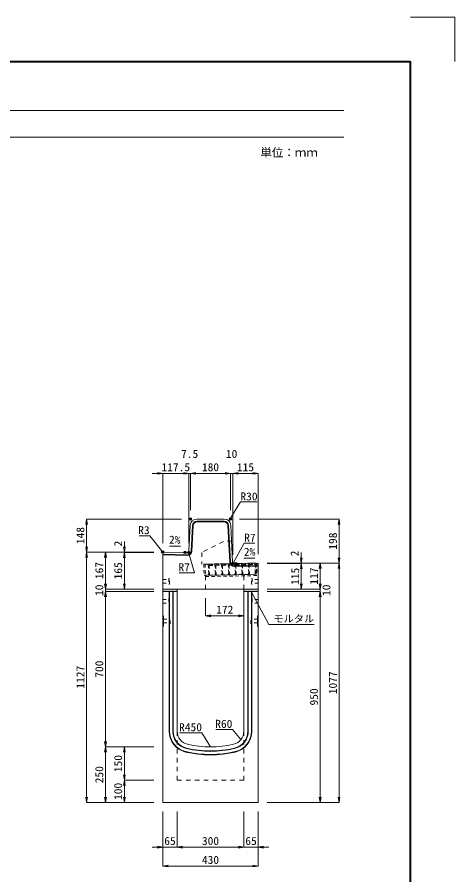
# Model space of a CAD drawing. Units: millimetres at full size. Extents: x -22536 to 51867, y -19720 to 38340.
# Drawn here: x -14839 to -12869, y 26341 to 30200 of the extents above; entities that cross this region are included whole.
import ezdxf
from ezdxf.enums import TextEntityAlignment as Align

# ---------------------------------------------------------------- set-up
doc = ezdxf.new("R2010")
doc.units = ezdxf.units.MM
doc.header["$LTSCALE"] = 20
doc.header["$PDMODE"] = 32
doc.header["$PDSIZE"] = 10
doc.linetypes.add('USER1', pattern=[2, 1, -1])
doc.linetypes.add('USER2', pattern=[1.35, 0.75, -0.6])
for name, color, linetype, lineweight in [('Defpoints_3', 1, 'Continuous', 13), ('インサート', 3, 'USER2', 9), ('グレーチング', 7, 'USER2', 5), ('モルタル', 7, 'Continuous', 9), ('受枠', 3, 'USER2', 9), ('図枠', 7, 'Continuous', 5), ('寸法線', 7, 'Continuous', 13), ('引出線', 4, 'Continuous', 13), ('本体', 2, 'Continuous', 13), ('目地', 132, 'Continuous', 5)]:
    doc.layers.add(name, color=color, linetype=linetype, lineweight=lineweight)
doc.layers.add('作業エリア', color=11, linetype='Continuous')
doc.styles.add('ＭＳ ゴシック', font='')
doc.styles.add('ＭＳ 明朝', font='')
doc.styles.get('ＭＳ ゴシック').set_extended_font_data('MS Gothic')
doc.styles.get('ＭＳ 明朝').set_extended_font_data('MS Mincho')

# ---------------------------------------------------------------- blocks, each defined once
blk = doc.blocks.new('open_arrow')
at = {"color": 0, "linetype": 'Continuous', "lineweight": -2}
blk.add_lwpolyline([(7.5, 1.25), (0, 0), (7.5, -1.25)], dxfattribs=at)

msp = doc.modelspace()

# ---------------------------------------------------------------- hatches: boundary and pattern name
at = {"layer": 'モルタル'}
for points in [[(-14118.88, 27616.58), (-14118.88, 27626.58), (-14183.88, 27626.58), (-14183.88, 27616.58)], [(-13753.88, 27616.58), (-13753.88, 27626.58), (-13818.88, 27626.58), (-13818.88, 27616.58)]]:
    msp.add_hatch(color=256, dxfattribs=at).paths.add_polyline_path(points)

# ---------------------------------------------------------------- linework, layer by layer
at = {"layer": 'Defpoints_3'}
for p in [(-13068.88, 30200), (-12868.88, 30000)]:
    msp.add_line(p, (-12868.88, 30200), dxfattribs=at)
at = {"layer": 'インサート'}
for p, q in [((-14183.88, 27670.08), (-14156.88, 27670.08)), ((-14183.88, 27670.08), (-14183.88, 27653.08)), ((-14153.88, 27674.08), (-14156.88, 27674.08)), ((-14156.88, 27674.08), (-14156.88, 27649.08)), ((-14153.88, 27649.08), (-14153.88, 27674.08)), ((-13783.88, 27674.08), (-13780.88, 27674.08)), ((-13783.88, 27649.08), (-13783.88, 27674.08)), ((-13780.88, 27674.08), (-13780.88, 27649.08)), ((-13753.88, 27670.08), (-13780.88, 27670.08)), ((-13753.88, 27670.08), (-13753.88, 27653.08)), ((-14183.88, 27653.08), (-14156.88, 27653.08)), ((-14156.88, 27649.08), (-14153.88, 27649.08)), ((-13780.88, 27649.08), (-13783.88, 27649.08)), ((-13753.88, 27653.08), (-13780.88, 27653.08)), ((-14183.88, 27580.08), (-14156.88, 27580.08)), ((-14183.88, 27580.08), (-14183.88, 27563.08)), ((-14183.88, 27563.08), (-14156.88, 27563.08)), ((-14153.88, 27584.08), (-14156.88, 27584.08)), ((-14156.88, 27584.08), (-14156.88, 27559.08)), ((-14156.88, 27559.08), (-14153.88, 27559.08)), ((-14153.88, 27559.08), (-14153.88, 27584.08)), ((-13783.88, 27584.08), (-13780.88, 27584.08)), ((-13783.88, 27559.08), (-13783.88, 27584.08)), ((-13780.88, 27559.08), (-13783.88, 27559.08)), ((-13780.88, 27584.08), (-13780.88, 27559.08)), ((-13753.88, 27580.08), (-13780.88, 27580.08)), ((-13753.88, 27563.08), (-13780.88, 27563.08)), ((-13753.88, 27580.08), (-13753.88, 27563.08)), ((-14180.68, 27492.08), (-14153.68, 27492.08)), ((-14180.68, 27492.08), (-14180.68, 27475.08)), ((-14150.68, 27496.08), (-14153.68, 27496.08)), ((-14153.68, 27496.08), (-14153.68, 27471.08)), ((-14150.68, 27471.08), (-14150.68, 27496.08)), ((-13787.08, 27496.08), (-13784.08, 27496.08)), ((-13787.08, 27471.08), (-13787.08, 27496.08)), ((-13784.08, 27496.08), (-13784.08, 27471.08)), ((-13757.08, 27492.08), (-13784.08, 27492.08)), ((-13757.08, 27492.08), (-13757.08, 27475.08)), ((-14180.68, 27475.08), (-14153.68, 27475.08)), ((-14153.68, 27471.08), (-14150.68, 27471.08)), ((-13784.08, 27471.08), (-13787.08, 27471.08)), ((-13757.08, 27475.08), (-13784.08, 27475.08))]:
    msp.add_line(p, q, dxfattribs=at)
at = {"layer": 'グレーチング'}
for p, q in [((-13978.95, 27739.07), (-13764, 27743.37)), ((-13973.83, 27733.18), (-13948.96, 27739.67)), ((-13973.83, 27733.18), (-13948.84, 27733.68)), ((-13943.84, 27733.78), (-13918.96, 27740.27)), ((-13943.84, 27733.78), (-13918.84, 27734.27)), ((-13913.85, 27734.37), (-13888.97, 27740.87)), ((-13913.85, 27734.37), (-13888.85, 27734.87)), ((-13883.85, 27734.97), (-13858.98, 27741.47)), ((-13883.85, 27734.97), (-13858.86, 27735.47)), ((-13853.86, 27735.57), (-13828.98, 27742.07)), ((-13853.86, 27735.57), (-13828.86, 27736.07)), ((-13823.86, 27736.17), (-13798.99, 27742.67)), ((-13823.86, 27736.17), (-13798.87, 27736.67)), ((-13793.87, 27736.77), (-13768.99, 27743.27)), ((-13793.87, 27736.77), (-13768.87, 27737.27)), ((-13977.95, 27689.08), (-13763, 27693.38))]:
    msp.add_line(p, q, dxfattribs=at)
for points in [[(-13978.95, 27739.07), (-13973.95, 27739.17), (-13973.83, 27733.18), (-13974.81, 27732.16), (-13974.09, 27696.16), (-13973.07, 27695.18), (-13972.95, 27689.18), (-13977.95, 27689.08), (-13978.07, 27695.08), (-13977.09, 27696.1), (-13977.81, 27732.1), (-13978.83, 27733.08)], [(-13948.96, 27739.67), (-13943.96, 27739.77), (-13943.84, 27733.78), (-13944.82, 27732.76), (-13944.1, 27696.76), (-13943.08, 27695.78), (-13942.96, 27689.78), (-13947.96, 27689.68), (-13948.08, 27695.68), (-13947.1, 27696.7), (-13947.82, 27732.7), (-13948.84, 27733.68)], [(-13918.96, 27740.27), (-13913.97, 27740.37), (-13913.85, 27734.37), (-13914.83, 27733.36), (-13914.11, 27697.36), (-13913.09, 27696.38), (-13912.97, 27690.38), (-13917.96, 27690.28), (-13918.08, 27696.28), (-13917.1, 27697.3), (-13917.82, 27733.3), (-13918.84, 27734.27)], [(-13888.97, 27740.87), (-13883.97, 27740.97), (-13883.85, 27734.97), (-13884.83, 27733.95), (-13884.11, 27697.96), (-13883.09, 27696.98), (-13882.97, 27690.98), (-13887.97, 27690.88), (-13888.09, 27696.88), (-13887.11, 27697.9), (-13887.83, 27733.9), (-13888.85, 27734.87)], [(-13858.98, 27741.47), (-13853.98, 27741.57), (-13853.86, 27735.57), (-13854.84, 27734.55), (-13854.12, 27698.56), (-13853.1, 27697.58), (-13852.98, 27691.58), (-13857.98, 27691.48), (-13858.1, 27697.48), (-13857.12, 27698.5), (-13857.84, 27734.49), (-13858.86, 27735.47)], [(-13828.98, 27742.07), (-13823.98, 27742.17), (-13823.86, 27736.17), (-13824.84, 27735.15), (-13824.12, 27699.16), (-13823.1, 27698.18), (-13822.98, 27692.18), (-13827.98, 27692.08), (-13828.1, 27698.08), (-13827.12, 27699.1), (-13827.84, 27735.09), (-13828.86, 27736.07)], [(-13798.99, 27742.67), (-13793.99, 27742.77), (-13793.87, 27736.77), (-13794.85, 27735.75), (-13794.13, 27699.76), (-13793.11, 27698.78), (-13792.99, 27692.78), (-13797.99, 27692.68), (-13798.11, 27698.68), (-13797.13, 27699.7), (-13797.85, 27735.69), (-13798.87, 27736.67)], [(-13768.99, 27743.27), (-13764, 27743.37), (-13763.88, 27737.37), (-13764.86, 27736.35), (-13764.14, 27700.36), (-13763.12, 27699.38), (-13763, 27693.38), (-13767.99, 27693.28), (-13768.11, 27699.28), (-13767.13, 27700.3), (-13767.85, 27736.29), (-13768.87, 27737.27)]]:
    msp.add_lwpolyline(points, close=True, dxfattribs=at)
at = {"layer": 'モルタル'}
for points in [[(-14183.88, 27626.58), (-14118.88, 27626.58), (-14118.88, 27616.58), (-14183.88, 27616.58)], [(-13818.88, 27626.58), (-13753.88, 27626.58), (-13753.88, 27616.58), (-13818.88, 27616.58)]]:
    msp.add_lwpolyline(points, close=True, dxfattribs=at)
at = {"layer": '作業エリア'}
for p in [(-14058.88, 27941.58), (-13878.88, 27941.58), (-14183.88, 27793.58), (-14083.88, 27791.58), (-14066.38, 27791.58), (-13868.88, 27741.58), (-13853.88, 27741.58)]:
    msp.add_point(p, dxfattribs=at)
at = {"layer": '受枠'}
for p, q in [((-13998.95, 27738.67), (-13756, 27743.53)), ((-13998.95, 27738.67), (-13997.95, 27688.68)), ((-13992.95, 27738.79), (-13991.83, 27682.81)), ((-13762, 27743.41), (-13761, 27693.42)), ((-13756, 27743.53), (-13754.88, 27687.54)), ((-13997.95, 27688.68), (-13761, 27693.42)), ((-13991.83, 27682.81), (-13754.88, 27687.54)), ((-13817.98, 27692.28), (-13817.86, 27686.28))]:
    msp.add_line(p, q, dxfattribs=at)
at = {"layer": '図枠', "lineweight": 40}
for p in [(-20868.88, 30000), (-13068.88, 24460)]:
    msp.add_line(p, (-13068.88, 30000), dxfattribs=at)
at = {"layer": '図枠', "lineweight": 13}
for p, q in [((-20568.88, 29780), (-13368.88, 29780)), ((-20568.88, 29660), (-13368.88, 29660))]:
    msp.add_line(p, q, dxfattribs=at)
at = {"layer": '寸法線'}
for p, q in [((-14231.88, 28147.15), (-14066.38, 28147.15)), ((-14183.88, 27833.58), (-14183.88, 28147.15)), ((-14114.38, 28147.15), (-14010.88, 28147.15)), ((-14066.38, 27831.58), (-14066.38, 28147.15)), ((-14066.38, 27831.58), (-14066.38, 28147.15)), ((-14058.88, 27981.58), (-14058.88, 28147.15)), ((-14058.88, 28147.15), (-13878.88, 28147.15)), ((-14058.88, 27981.58), (-14058.88, 28147.15)), ((-13926.88, 28147.15), (-13820.88, 28147.15)), ((-13878.88, 27981.58), (-13878.88, 28147.15)), ((-13878.88, 27981.58), (-13878.88, 28147.15)), ((-13868.88, 27781.58), (-13868.88, 28147.15)), ((-13868.88, 28147.15), (-13753.88, 28147.15)), ((-13868.88, 27781.58), (-13868.88, 28147.15)), ((-13753.88, 27783.58), (-13753.88, 28147.15)), ((-14526.82, 27941.58), (-14526.82, 27793.58)), ((-14098.88, 27941.58), (-14526.82, 27941.58)), ((-13838.88, 27941.58), (-13390.1, 27941.58)), ((-13390.1, 27941.58), (-13390.1, 27743.58)), ((-14356.82, 27841.58), (-14356.82, 27743.58)), ((-14223.88, 27793.58), (-14526.82, 27793.58)), ((-14526.82, 26666.58), (-14526.82, 27793.58)), ((-14223.88, 27793.58), (-14526.82, 27793.58)), ((-14441.82, 27793.58), (-14441.82, 27626.58)), ((-14223.88, 27793.58), (-14441.82, 27793.58)), ((-14223.88, 27793.58), (-14356.82, 27793.58)), ((-14223.88, 27791.58), (-14356.82, 27791.58)), ((-14356.82, 27791.58), (-14356.82, 27626.58)), ((-14223.88, 27791.58), (-14356.82, 27791.58)), ((-13560.1, 27791.58), (-13560.1, 27693.58)), ((-13713.88, 27743.58), (-13560.1, 27743.58)), ((-13713.88, 27743.58), (-13475.1, 27743.58)), ((-13713.88, 27743.58), (-13390.1, 27743.58)), ((-13713.88, 27743.58), (-13390.1, 27743.58)), ((-13713.88, 27741.58), (-13560.1, 27741.58)), ((-13713.88, 27741.58), (-13560.1, 27741.58)), ((-13560.1, 27741.58), (-13560.1, 27626.58)), ((-13475.1, 27743.58), (-13475.1, 27626.58)), ((-13390.1, 27743.58), (-13390.1, 26666.58)), ((-14441.82, 27674.58), (-14441.82, 27568.58)), ((-13475.1, 27674.58), (-13475.1, 27568.58)), ((-14223.88, 27626.58), (-14441.82, 27626.58)), ((-14223.88, 27626.58), (-14441.82, 27626.58)), ((-14223.88, 27616.58), (-14441.82, 27616.58)), ((-14441.82, 27616.58), (-14441.82, 26916.58)), ((-14223.88, 27616.58), (-14441.82, 27616.58)), ((-14223.88, 27626.58), (-14356.82, 27626.58)), ((-13713.88, 27626.58), (-13560.1, 27626.58)), ((-13713.88, 27626.58), (-13475.1, 27626.58)), ((-13713.88, 27626.58), (-13475.1, 27626.58)), ((-13713.88, 27616.58), (-13475.1, 27616.58)), ((-13713.88, 27616.58), (-13475.1, 27616.58)), ((-13475.1, 27616.58), (-13475.1, 26666.58)), ((-13990.88, 27586.58), (-13990.88, 27506.35)), ((-13990.88, 27506.35), (-13818.88, 27506.35)), ((-14223.88, 26916.58), (-14441.82, 26916.58)), ((-14441.82, 26666.58), (-14441.82, 26916.58)), ((-14223.88, 26916.58), (-14441.82, 26916.58)), ((-14356.82, 26916.58), (-14356.82, 26766.58)), ((-14223.88, 26916.58), (-14356.82, 26916.58)), ((-14223.88, 26766.58), (-14356.82, 26766.58)), ((-14356.82, 26766.58), (-14356.82, 26666.58)), ((-14223.88, 26766.58), (-14356.82, 26766.58)), ((-14223.88, 26666.58), (-14526.82, 26666.58)), ((-14223.88, 26666.58), (-14441.82, 26666.58)), ((-14223.88, 26666.58), (-14356.82, 26666.58)), ((-13713.88, 26666.58), (-13475.1, 26666.58)), ((-13713.88, 26666.58), (-13390.1, 26666.58)), ((-14183.88, 26626.58), (-14183.88, 26465.42)), ((-14183.88, 26626.58), (-14183.88, 26380.42)), ((-14118.88, 26626.58), (-14118.88, 26465.42)), ((-14118.88, 26626.58), (-14118.88, 26465.42)), ((-13818.88, 26626.58), (-13818.88, 26465.42)), ((-13818.88, 26626.58), (-13818.88, 26465.42)), ((-13753.88, 26626.58), (-13753.88, 26465.42)), ((-13753.88, 26626.58), (-13753.88, 26380.42)), ((-14231.88, 26465.42), (-14070.88, 26465.42)), ((-14118.88, 26465.42), (-13818.88, 26465.42)), ((-13866.88, 26465.42), (-13705.88, 26465.42)), ((-14183.88, 26380.42), (-13753.88, 26380.42))]:
    msp.add_line(p, q, dxfattribs=at)
at = {"layer": '引出線'}
for points in [[(-13886.74, 27933.31), (-13834.28, 28018.65), (-13759.6, 28018.65)], [(-14182.98, 27792.66), (-14242.82, 27866.75), (-14290.55, 27866.75)], [(-13867.04, 27743.5), (-13817.02, 27833.11), (-13769.09, 27833.11)], [(-14104.75, 27819.56), (-14153.49, 27820.54), (-14104.75, 27819.56)], [(-14068.21, 27793.5), (-14041.69, 27700.14), (-14109.63, 27700.14)], [(-13818.02, 27765.17), (-13769.31, 27766.14), (-13818.05, 27765.16)], [(-13786.38, 27616.58), (-13705.75, 27467.55), (-13502.71, 27467.55)], [(-13968.88, 26916.58), (-14007.39, 26980.12), (-14108.4, 26980.12)], [(-13831.81, 26949.89), (-13870.4, 26995.29), (-13945.07, 26995.29)]]:
    msp.add_lwpolyline(points, dxfattribs=at)
at = {"layer": '本体'}
for p, q in [((-14030.34, 27941.58), (-13907.41, 27941.58)), ((-14066.04, 27798.23), (-14060.3, 27913.07)), ((-13869.21, 27748.23), (-13877.45, 27913.07)), ((-14183.88, 27626.58), (-14183.88, 27790.51)), ((-14180.82, 27793.51), (-14083.88, 27791.58)), ((-14083.88, 27791.58), (-14073.04, 27791.58)), ((-13853.88, 27741.58), (-13862.22, 27741.58)), ((-13753.88, 27743.58), (-13853.88, 27741.58)), ((-13753.88, 27626.58), (-13753.88, 27743.58)), ((-14183.88, 27626.58), (-13753.88, 27626.58)), ((-14183.88, 27616.58), (-14183.88, 26666.58)), ((-14183.88, 27616.58), (-14118.88, 27616.58)), ((-14118.88, 27616.58), (-14118.88, 26987.1)), ((-13818.88, 27616.58), (-13753.88, 27616.58)), ((-13818.88, 27616.58), (-13818.88, 26987.1)), ((-13753.88, 27616.58), (-13753.88, 26666.58)), ((-14183.88, 26666.58), (-13753.88, 26666.58))]:
    msp.add_line(p, q, dxfattribs=at)
at = {"layer": '本体', "linetype": 'USER1'}
for p, q in [((-13910.88, 27841.58), (-14007.88, 27791.58)), ((-13874.03, 27844.58), (-13910.88, 27841.58)), ((-14007.88, 27791.58), (-14007.88, 27738.5)), ((-13853.88, 27741.58), (-14007.88, 27738.5)), ((-13990.88, 27626.58), (-13990.88, 27688.83)), ((-13818.88, 27626.58), (-13818.88, 27692.27))]:
    msp.add_line(p, q, dxfattribs=at)
at = {"layer": '本体', "lineweight": 9}
for p, q in [((-14183.88, 27508.08), (-14180.68, 27506.08)), ((-14180.68, 27506.08), (-14180.68, 27461.08)), ((-13753.88, 27508.08), (-13757.08, 27506.08)), ((-13757.08, 27506.08), (-13757.08, 27461.08)), ((-14180.68, 27461.08), (-14183.88, 27459.08)), ((-13757.08, 27461.08), (-13753.88, 27459.08))]:
    msp.add_line(p, q, dxfattribs=at)
at = {"layer": '本体', "linetype": 'USER1', "lineweight": 15}
for p, q in [((-14118.88, 26987.1), (-14118.88, 26766.58)), ((-13818.88, 26987.1), (-13818.88, 26766.58)), ((-14118.88, 26766.58), (-13818.88, 26766.58))]:
    msp.add_line(p, q, dxfattribs=at)
at = {"layer": '本体'}
for centre, radius, start, end in [((-14030.34, 27911.58), 30, 90, 177.13759), ((-13907.41, 27911.58), 30, 2.86241, 90), ((-14180.88, 27790.51), 3, 88.85424, 180), ((-14073.04, 27798.58), 7, 270, 357.13759), ((-13862.22, 27748.58), 7, 182.86241, 270), ((-14058.88, 26987.1), 60, 180, 256.65764), ((-13878.88, 26987.1), 60, 283.34236, 0), ((-13968.88, 27366.58), 450, 256.65764, 283.34236)]:
    msp.add_arc(centre, radius, start, end, dxfattribs=at)
at = {"layer": '目地'}
for p, q in [((-14056.07, 27797.51), (-14050.31, 27912.57)), ((-14053.07, 27797.36), (-14047.32, 27912.42)), ((-14030.34, 27931.58), (-13907.41, 27931.58)), ((-14030.34, 27928.58), (-13907.41, 27928.58)), ((-13890.44, 27912.42), (-13882.19, 27747.41)), ((-13887.44, 27912.57), (-13879.19, 27747.56)), ((-14183.88, 27783.57), (-14073.39, 27781.36)), ((-14183.88, 27780.57), (-14073.45, 27778.36)), ((-13861.87, 27731.41), (-13753.88, 27733.57)), ((-13861.81, 27728.41), (-13753.88, 27730.57)), ((-14154.88, 27616.58), (-14154.88, 26987.1)), ((-14152.88, 27616.58), (-14152.88, 26987.1)), ((-14138.88, 27616.58), (-14138.88, 26987.1)), ((-14136.88, 27616.58), (-14136.88, 26987.1)), ((-13800.88, 26987.1), (-13800.88, 27616.58)), ((-13798.88, 26987.1), (-13798.88, 27616.58)), ((-13784.88, 26987.1), (-13784.88, 27616.58)), ((-13782.88, 26987.1), (-13782.88, 27616.58))]:
    msp.add_line(p, q, dxfattribs=at)
for centre, radius, start, end in [((-14030.34, 27911.58), 20, 90, 177.13759), ((-14030.34, 27911.58), 17, 90, 177.13759), ((-13907.41, 27911.58), 20, 2.86241, 90), ((-13907.41, 27911.58), 17, 2.86241, 90), ((-14073.05, 27798.36), 20, 268.85424, 357.13759), ((-14073.05, 27798.36), 17, 268.85424, 357.13759), ((-13862.21, 27748.41), 20, 182.86241, 271.14576), ((-13862.21, 27748.41), 17, 182.86241, 271.14576), ((-14058.88, 26987.1), 96, 180, 256.65764), ((-14058.88, 26987.1), 94, 180, 256.65764), ((-14058.88, 26987.1), 80, 180, 256.65764), ((-14058.88, 26987.1), 78, 180, 256.65764), ((-13878.88, 26987.1), 78, 283.34236, 0), ((-13878.88, 26987.1), 80, 283.34236, 0), ((-13878.88, 26987.1), 94, 283.34236, 0), ((-13878.88, 26987.1), 96, 283.34236, 0), ((-13968.88, 27366.58), 470, 256.65764, 283.34236), ((-13968.88, 27366.58), 468, 256.65764, 283.34236), ((-13968.88, 27366.58), 486, 256.65764, 283.34236), ((-13968.88, 27366.58), 484, 256.65764, 283.34236)]:
    msp.add_arc(centre, radius, start, end, dxfattribs=at)

# ---------------------------------------------------------------- block references
at = {"layer": '寸法線', "xscale": 3.2, "yscale": 3.2}
for p, rotation in [((-14183.88, 28147.15), 180), ((-14066.38, 28147.15), 180), ((-14066.38, 28147.15), 180), ((-13878.88, 28147.15), 180), ((-13878.88, 28147.15), 180), ((-13753.88, 28147.15), 180), ((-14526.82, 27941.58), 270), ((-13390.1, 27941.58), 270), ((-14526.82, 27793.58), 90), ((-14526.82, 27793.58), 270), ((-14441.82, 27793.58), 270), ((-14356.82, 27793.58), 90), ((-14356.82, 27791.58), 270), ((-14356.82, 27791.58), 270), ((-13560.1, 27743.58), 90), ((-13390.1, 27743.58), 90), ((-13560.1, 27741.58), 270), ((-13560.1, 27741.58), 270), ((-13475.1, 27743.58), 270), ((-13390.1, 27743.58), 270), ((-14441.82, 27626.58), 90), ((-14441.82, 27626.58), 90), ((-14356.82, 27626.58), 90), ((-13560.1, 27626.58), 90), ((-13475.1, 27626.58), 90), ((-13475.1, 27626.58), 90), ((-14441.82, 27616.58), 270), ((-14441.82, 27616.58), 270), ((-13475.1, 27616.58), 270), ((-13475.1, 27616.58), 270), ((-13818.88, 27506.35), 180), ((-14441.82, 26916.58), 90), ((-14441.82, 26916.58), 270), ((-14356.82, 26916.58), 270), ((-14356.82, 26766.58), 90), ((-14356.82, 26766.58), 270), ((-14526.82, 26666.58), 90), ((-14441.82, 26666.58), 90), ((-14356.82, 26666.58), 90), ((-13475.1, 26666.58), 90), ((-13390.1, 26666.58), 90), ((-14183.88, 26465.42), 180), ((-13818.88, 26465.42), 180), ((-13818.88, 26465.42), 180), ((-13753.88, 26380.42), 180)]:
    msp.add_blockref('open_arrow', p, dxfattribs=dict(at, rotation=rotation))
for p in [(-14058.88, 28147.15), (-14058.88, 28147.15), (-13868.88, 28147.15), (-13868.88, 28147.15), (-13990.88, 27506.35), (-14118.88, 26465.42), (-14118.88, 26465.42), (-13753.88, 26465.42), (-14183.88, 26380.42)]:
    msp.add_blockref('open_arrow', p, dxfattribs=at)
at = {"layer": '引出線'}
for p, xscale, yscale, rotation in [((-13886.74, 27933.31), 0.16, 0.16, 58.4), ((-14182.98, 27792.66), 0.16, 0.16, 128.9), ((-14104.75, 27819.56), 0.16, 0.16, 178.9), ((-14068.21, 27793.5), 0.16, 0.16, 285.9), ((-13818.02, 27765.17), 0.16, 0.16, 1.1), ((-13867.04, 27743.5), 0.16, 0.16, 60.8), ((-13786.38, 27616.58), 0.16, 0.16, 298.4), ((-13831.81, 26949.89), 0.133, 0.133, 130.4), ((-13968.88, 26916.58), 0.133, 0.133, 121.2)]:
    msp.add_blockref('open_arrow', p, dxfattribs=dict(at, xscale=xscale, yscale=yscale, rotation=rotation))

# ---------------------------------------------------------------- texts
at = {"layer": '図枠', "style": 'ＭＳ ゴシック'}
msp.add_text('単位：ｍｍ', height=37.98, dxfattribs=at).set_placement((-13615.15, 29590.67), align=Align.MIDDLE_CENTER)
at = {"layer": '寸法線', "style": 'ＭＳ 明朝', "width": 1.05}
for s, p in [('7.5', (-14062.63, 28235.15)), ('10', (-13873.88, 28235.15)), ('117.5', (-14125.13, 28175.15)), ('180', (-13968.88, 28175.15)), ('115', (-13811.38, 28175.15)), ('172', (-13904.88, 27534.35)), ('65', (-14151.38, 26493.42)), ('300', (-13968.88, 26493.42)), ('65', (-13786.38, 26493.42)), ('430', (-13968.88, 26408.42))]:
    msp.add_text(s, height=36.03, dxfattribs=at).set_placement(p, align=Align.MIDDLE_CENTER)
for s, p in [('148', (-14554.82, 27867.58)), ('198', (-13418.1, 27842.58)), ('2', (-14384.82, 27831.54)), ('2', (-13590.1, 27786.91)), ('167', (-14469.82, 27710.08)), ('165', (-14384.82, 27709.08)), ('115', (-13588.1, 27684.08)), ('117', (-13503.1, 27685.08)), ('10', (-14469.82, 27621.58)), ('10', (-13447.1, 27621.58)), ('700', (-14469.82, 27266.58)), ('1127', (-14554.82, 27230.08)), ('1077', (-13418.1, 27205.08)), ('950', (-13503.1, 27141.58)), ('150', (-14384.82, 26841.58)), ('250', (-14469.82, 26791.58)), ('100', (-14384.82, 26716.58))]:
    msp.add_text(s, height=36.03, rotation=90, dxfattribs=at).set_placement(p, align=Align.MIDDLE_CENTER)
at = {"layer": '引出線', "style": 'ＭＳ 明朝', "width": 1.05}
for s, height, p in [('R30', 36.03, (-13834.28, 28061.85)), ('R7', 36.03, (-13817.02, 27876.31)), ('モルタル', 32.02, (-13685.75, 27509.42))]:
    msp.add_text(s, height=height, dxfattribs=at).set_placement(p, align=Align.TOP_LEFT)
for s, p in [('R3', (-14242.82, 27909.95)), ('R7', (-14061.69, 27743.34)), ('R450', (-14007.39, 27023.32)), ('R60', (-13870.4, 27038.49))]:
    msp.add_text(s, height=36.03, dxfattribs=at).set_placement(p, align=Align.TOP_RIGHT)
msp.add_text('2%', height=36.03, rotation=358.854, dxfattribs=at).set_placement((-14103.81, 27866.46), align=Align.TOP_RIGHT)
msp.add_text('2%', height=36.03, rotation=1.146, dxfattribs=at).set_placement((-13818.99, 27812.06), align=Align.TOP_LEFT)

doc.saveas('drawing.dxf')
